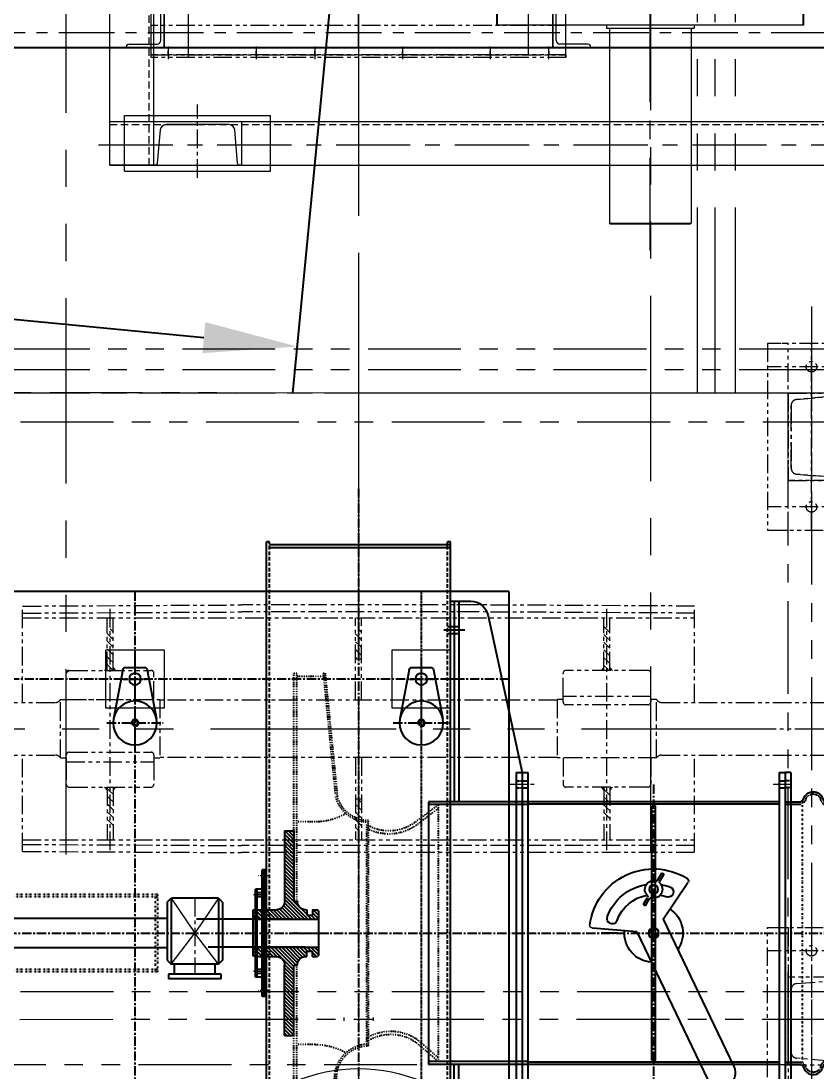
# Model space of a CAD drawing. Header units: millimetres. Extents: x -243837 to -5443, y 40 to 285140.
# Drawn here: x -232764 to -231402, y 136343 to 138140 of the extents above; entities that cross this region are included whole.
import ezdxf

# ---------------------------------------------------------------- set-up
doc = ezdxf.new("R2010")
doc.units = ezdxf.units.MM
for name, pattern in [('CENTER', [50.8, 31.75, -6.35, 6.35, -6.35]), ('DASHED', [0.75, 0.5, -0.25]), ('DIVIDE', [1.25, 0.5, -0.25, 0, -0.25, 0, -0.25]), ('HIDDEN', [0.375, 0.25, -0.125]), ('HIDDEN2', [0.1875, 0.125, -0.0625]), ('PHANTOM', [63.5, 31.75, -6.35, 6.35, -6.35, 6.35, -6.35])]:
    doc.linetypes.add(name, pattern=pattern)
for name, color, linetype, lineweight in [('2', 3, 'Continuous', 20), ('CEN', 1, 'CENTER', 9), ('DIM', 1, 'Continuous', 9), ('HIDDEN', 2, 'HIDDEN', 0), ('OBJECT R', 3, 'Continuous', 25), ('PHANTAM', 21, 'PHANTOM', 0), ('R-OBJECT', 2, 'Continuous', 20)]:
    doc.layers.add(name, color=color, linetype=linetype, lineweight=lineweight)
for name, color, linetype in [('DAS', 3, 'DASHED'), ('DWG', 7, 'Continuous'), ('M_BLOCK', 7, 'Continuous'), ('M_CENTERLINE', 4, 'CENTER'), ('M_HID', 3, 'HIDDEN2'), ('M_SURROUND', 8, 'DIVIDE'), ('M_VIS', 2, 'Continuous')]:
    doc.layers.add(name, color=color, linetype=linetype)
doc.styles.add('KA', font='romans.shx', dxfattribs={"width": 0.7})
doc.dimstyles.new('KAT', dxfattribs={"dimscale": 125, "dimtxt": 2.5, "dimasz": 2, "dimexe": 1, "dimexo": 0.06, "dimgap": 0.5, "dimtad": 1, "dimdec": 0, "dimzin": 0, "dimdsep": 46, "dimtxsty": 'KA', "dimcen": 1.5, "dimclrd": 1, "dimclre": 1, "dimclrt": 4, "dimadec": 0, "dimazin": 0, "dimtfac": 1, "dimtdec": 0, "dimtmove": 0, "dimatfit": 2, "dimfxl": 1.5, "dimtolj": 1, "dimtzin": 0, "dimarcsym": 0})

# ---------------------------------------------------------------- blocks, each defined once
blk = doc.blocks.new('A$C007C4DB9')
at = {"color": 7}
for p, q in [((1474.7, 144.6), (1474.7, 192.6)), ((1480.7, 132.6), (1480.7, 197.6)), ((1480.7, 197.6), (1480.7, 132.6)), ((2145.7, 197.6), (2145.7, 132.6)), ((2145.7, 132.6), (2145.7, 197.6)), ((2151.7, 144.6), (2151.7, 192.6)), ((1415.7, 132.6), (1415.7, 133.6)), ((1415.7, 132.6), (1480.7, 132.6)), ((1420.7, 138.6), (1468.7, 138.6)), ((1479.7, 132.6), (1480.7, 132.6)), ((2146.7, 132.6), (2145.7, 132.6)), ((2210.7, 132.6), (2145.7, 132.6)), ((2205.7, 138.6), (2157.7, 138.6)), ((2210.7, 132.6), (2210.7, 133.6))]:
    blk.add_line(p, q, dxfattribs=at)
for centre, radius, start, end in [((1468.7, 144.6), 6, 270, 0), ((2157.7, 144.6), 6, 180, 270), ((1420.7, 133.6), 5, 90, 180), ((2205.7, 133.6), 5, 0, 90)]:
    blk.add_arc(centre, radius, start, end, dxfattribs=at)
at = {"layer": 'CEN', "ltscale": 3}
blk.add_line((1813.2, 132.6), (1813.2, 1799.6), dxfattribs=at)
at = {"layer": 'CEN', "color": 8, "ltscale": 3}
blk.add_line((538.2, 158.6), (3088.2, 158.6), dxfattribs=at)
at = {"layer": 'DWG'}
blk.add_line((659.7, 132.6), (2966.7, 132.6), dxfattribs=at)
blk = doc.blocks.new('A$C1EFB4AE3')
at = {"layer": 'M_VIS', "color": 8, "linetype": 'CENTER', "ltscale": 0.8}
blk.add_line((48, 157.8), (48, 0), dxfattribs=at)
at = {"layer": 'M_VIS', "color": 8}
for p, q in [((27.2, 138.9), (11.1, 55)), ((63.8, 143), (32.1, 143)), ((68.8, 138.9), (84.8, 55))]:
    blk.add_line(p, q, dxfattribs=at)
at = {"layer": 'M_VIS', "color": 8, "linetype": 'CENTER', "ltscale": 0.25}
blk.add_line((68, 123), (28, 123), dxfattribs=at)
at = {"layer": 'M_VIS', "color": 8, "linetype": 'CENTER', "ltscale": 0.5}
blk.add_line((96, 48), (0, 48), dxfattribs=at)
at = {"layer": 'M_VIS', "color": 7}
blk.add_circle((48, 123), 10, dxfattribs=at)
at = {"layer": 'M_VIS', "color": 8}
for radius in [37.5, 5]:
    blk.add_circle((48, 48), radius, dxfattribs=at)
for centre, radius, start, end in [((32.1, 138), 5, 90, 169.1661), ((63.8, 138), 5, 10.8339, 90), ((48, 48), 6, 335.1347, 283.3168)]:
    blk.add_arc(centre, radius, start, end, dxfattribs=at)
blk = doc.blocks.new('A$C2A9446CA')
at = {"color": 8}
for p, q in [((48.6, -70), (48.6, 522.9)), ((48.6, 451.7), (63.6, 451.7)), ((54.6, 21.7), (54.6, 451.7)), ((57.6, 21.7), (57.6, 451.7)), ((63.6, 21.7), (63.6, 451.7)), ((63.6, 386.7), (85.6, 386.7)), ((79.6, 86.7), (79.6, 386.7)), ((85.6, 86.7), (85.6, 386.7)), ((63.6, 86.7), (85.6, 86.7)), ((48.6, 21.7), (63.6, 21.7))]:
    blk.add_line(p, q, dxfattribs=at)
at = {"layer": 'CEN', "color": 8}
for p, q in [((38, 431.7), (76.8, 431.7)), ((48.7, 366.7), (96.9, 366.7)), ((48.7, 106.7), (96.9, 106.7)), ((38, 41.7), (76.8, 41.7))]:
    blk.add_line(p, q, dxfattribs=at)
at = {"layer": 'DAS', "color": 8}
for p, q in [((48.6, 438.7), (63.6, 438.7)), ((48.6, 424.7), (63.6, 424.7)), ((57.6, 373.7), (85.6, 373.7)), ((57.6, 359.7), (85.6, 359.7)), ((57.6, 113.7), (85.6, 113.7)), ((57.6, 99.7), (85.6, 99.7)), ((48.6, 48.7), (63.6, 48.7)), ((48.6, 34.7), (63.6, 34.7))]:
    blk.add_line(p, q, dxfattribs=at)
blk = doc.blocks.new('A$C3A6C5700')
at = {"color": 8}
for p, q in [((0, 131), (7, 138)), ((0, 131), (0, 32)), ((7, 138), (7, 25)), ((7.5, 138), (87.5, 138)), ((88, 138), (88, 25)), ((95, 131), (88, 138)), ((95, 131), (95, 32)), ((0, 32), (7, 25)), ((7, 25), (88, 25)), ((12.5, 8), (12.5, 25)), ((82.5, 8), (82.5, 25)), ((95, 32), (88, 25)), ((2.5, 8), (92.5, 8)), ((2.5, 8), (87.5, 8)), ((2.5, 0), (2.5, 8)), ((2.5, 0), (92.5, 0)), ((92.5, 8), (92.5, 0))]:
    blk.add_line(p, q, dxfattribs=at)
at = {"layer": 'CEN', "color": 8}
blk.add_line((47.5, 138), (47.5, 8), dxfattribs=at)
at = {"layer": 'DIM', "color": 8}
for p in [(7, 138), (88, 138), (7, 25), (88, 25)]:
    blk.add_line(p, (47.5, 78), dxfattribs=at)
blk = doc.blocks.new('A$C7B663C68')
at = {"layer": 'M_SURROUND', "linetype": 'ByBlock', "ltscale": 3}
h = blk.add_hatch(dxfattribs=at)
h.set_pattern_fill('ANSI31', color=256, scale=35)
h.set_pattern_definition([(45, (-1387.4056, -1144.1267), (-3.093592, 3.093592), [])])
h.paths.add_polyline_path([(75.8, 350), (59.8, 350), (59.8, 229.8), (53.8, 229.8), (53.8, 229, -0.414214), (39.8, 215), (37.8, 215), (37.8, 206), (27.8, 206), (27.8, 215), (19.3, 215), (17.8, 213.5), (17.8, 199), (126.3, 199), (129.8, 202.5), (129.8, 214.1), (125.8, 215), (89.8, 215, -0.414214), (75.8, 229)])
h.paths.add_polyline_path([(89.8, 135), (125.8, 135), (129.8, 135.9), (129.8, 147.5), (126.3, 151), (17.8, 151), (17.8, 136.5), (19.3, 135), (27.8, 135), (27.8, 144), (37.8, 144), (37.8, 135), (39.8, 135, -0.414214), (53.8, 121), (53.8, 120.2), (59.8, 120.2), (59.8, 0), (75.8, 0), (75.8, 121, -0.414214)])
for p, q in [((75.8, 350), (59.8, 350)), ((59.8, 350), (59.8, 229.8)), ((75.8, 350), (75.8, 229)), ((59.8, 229.8), (53.8, 229.8)), ((53.8, 229.8), (53.8, 229)), ((17.8, 213.5), (19.3, 215)), ((17.8, 213.5), (17.8, 136.5)), ((126.3, 199), (17.8, 199)), ((27.8, 215), (19.3, 215)), ((27.8, 215), (27.8, 206)), ((37.8, 206), (27.8, 206)), ((39.8, 215), (37.8, 215)), ((37.8, 215), (37.8, 206)), ((125.8, 215), (89.8, 215)), ((125.8, 215), (129.8, 214.1)), ((126.3, 199), (129.8, 202.5)), ((126.3, 199), (126.3, 151)), ((129.8, 214.1), (129.8, 135.9)), ((59.8, 175), (0, 175)), ((129.8, 175), (126.3, 175)), ((126.3, 151), (17.8, 151)), ((37.8, 144), (27.8, 144)), ((27.8, 135), (27.8, 144)), ((37.8, 135), (37.8, 144)), ((126.3, 151), (129.8, 147.5)), ((17.8, 136.5), (19.3, 135)), ((27.8, 135), (19.3, 135)), ((39.8, 135), (37.8, 135)), ((125.8, 135), (89.8, 135)), ((125.8, 135), (129.8, 135.9)), ((53.8, 120.2), (53.8, 121)), ((59.8, 120.2), (53.8, 120.2)), ((59.8, 0), (59.8, 120.2)), ((75.8, 0), (75.8, 121)), ((75.8, 0), (59.8, 0))]:
    blk.add_line(p, q, dxfattribs=at)
at = {"layer": 'M_SURROUND', "ltscale": 3}
blk.add_line((54.8, 175), (59.8, 175), dxfattribs=at)
at = {"layer": 'M_SURROUND', "linetype": 'ByBlock', "ltscale": 3}
for centre, start, end in [((39.8, 229), 270, 0), ((89.8, 229), 180, 270), ((39.8, 121), 0, 90), ((89.8, 121), 90, 180)]:
    blk.add_arc(centre, 14, start, end, dxfattribs=at)
blk = doc.blocks.new('A$C707C629C')
at = {"layer": 'M_SURROUND', "ltscale": 3}
for p, q in [((210.6, 847.1), (189.9, 638.9)), ((213.7, 847.1), (193.1, 638.6)), ((213.7, 847.1), (210.6, 847.1)), ((258.7, 459.5), (258.7, 847.1)), ((264, 847.1), (258.7, 847.1)), ((264, 459.5), (264, 847.1)), ((258.7, 841.9), (213.1, 841.9)), ((16.8, 621.5), (16.8, 182.5)), ((16.8, 621.5), (57.5, 591.1)), ((16.8, 615.4), (54.7, 586.6)), ((136.5, 209.3), (136.5, 594.7)), ((139.6, 587.9), (139.6, 216.2)), ((227.6, 592.6), (258.7, 592.6)), ((258.7, -20.1), (258.7, 344.5)), ((264, -20.1), (264, 344.5)), ((16.8, 188.6), (54.7, 221.3)), ((16.8, 182.5), (57.5, 216.8)), ((227.6, 211.4), (258.7, 211.4)), ((210.6, -20.1), (189.9, 165.1)), ((213.7, -20.1), (193.1, 165.4)), ((258.7, -14.8), (213.1, -14.8)), ((213.7, -20.1), (210.6, -20.1)), ((264, -20.1), (258.7, -20.1))]:
    blk.add_line(p, q, dxfattribs=at)
for centre, radius, start, end in [((135.4, 650.3), 55.7, 271.0811, 348.4588), ((135.4, 650.3), 58.8, 271.0232, 348.4588), ((227.6, 697.6), 105, 239.8827, 270), ((101.3, 651.7), 80, 234.4398, 298.6325), ((101, 651.6), 74.5, 234.2342, 301.2203), ((98.2, 154.4), 79.8, 58.6837, 122.9814), ((98.1, 154.4), 74.4, 56.0347, 123.0686), ((135.4, 153.7), 58.8, 11.5412, 88.9768), ((135.4, 153.7), 55.7, 11.5412, 88.9189), ((227.6, 106.4), 105, 90, 120.1173)]:
    blk.add_arc(centre, radius, start, end, dxfattribs=at)
at = {"layer": 'M_VIS'}
blk.add_blockref('A$C7B663C68', (204.2, 227), dxfattribs=at)
blk = doc.blocks.new('A$C61FA1C5C')
at = {"layer": 'M_VIS'}
h = blk.add_hatch(dxfattribs=at)
h.set_pattern_fill('ANSI31', color=8, scale=5, style=0)
h.set_pattern_definition([(45, (-13655.4542, -4029.55205), (-0.441941738, 0.441941738), [])])
h.paths.add_polyline_path([(395.5, 752), (395.5, 743), (404.5, 743, 0.414214)])
h.paths.add_polyline_path([(395.5, 743), (386.5, 743, 0.414214), (395.5, 734)])
at = {"color": 8}
for points in [[(743, 1128), (843, 1128), (843, 1228), (743, 1228)], [(1233, 1128), (1333, 1128), (1333, 1228), (1233, 1228)]]:
    blk.add_lwpolyline(points, close=True, dxfattribs=at)
blk.add_arc((499.6, 756.5), 5, 274.644, 7.3734, dxfattribs=at)
at = {"layer": 'CEN', "color": 8}
for p, q in [((191, 998), (153.1, 998)), ((644.5, 998), (596.5, 998))]:
    blk.add_line(p, q, dxfattribs=at)
at = {"layer": 'DAS', "color": 8}
for p, q in [((160.5, 1004), (170.5, 1004)), ((160.5, 992), (170.5, 992)), ((630.5, 1004), (610.5, 1004)), ((630.5, 992), (610.5, 992)), ((392.5, 525), (398.5, 525))]:
    blk.add_line(p, q, dxfattribs=at)
at = {"layer": 'M_CENTERLINE', "color": 1, "linetype": 'CENTER', "ltscale": 0.5}
for p, q in [((900.5, 1504), (900.5, 0)), ((2492.1, 743), (20.5, 743))]:
    blk.add_line(p, q, dxfattribs=at)
at = {"layer": 'M_CENTERLINE', "color": 8, "linetype": 'ByBlock', "ltscale": 3.5}
for q in [(643, 158), (2413, 1328)]:
    blk.add_line((643, 1328), q, dxfattribs=at)
at = {"layer": 'M_CENTERLINE', "color": 8, "linetype": 'CENTER', "ltscale": 0.15}
blk.add_line((793, 1328), (793, 158), dxfattribs=at)
at = {"layer": 'M_CENTERLINE', "color": 8, "linetype": 'CENTER', "ltscale": 0.5}
for p, q in [((1283, 1328), (1283, 158)), ((643, 1178), (2413, 1178)), ((395.5, 997.4), (395.5, 488.6))]:
    blk.add_line(p, q, dxfattribs=at)
at = {"layer": 'M_CENTERLINE', "color": 8, "linetype": 'CENTER', "ltscale": 3.5}
blk.add_line((718.4, 1261.7), (754.3, 1261.7), dxfattribs=at)
at = {"layer": 'M_HID', "color": 8}
for p, q in [((743, 1403), (1053, 1403)), ((729, 1267.7), (748, 1267.7)), ((729, 1255.7), (748, 1255.7)), ((180.5, 964), (610.5, 964)), ((392.5, 525), (392.5, 961)), ((392.5, 961), (398.5, 961)), ((398.5, 525), (398.5, 961)), ((610.5, 963), (780.5, 963)), ((723, 968), (780.5, 968)), ((780.5, 968), (780.5, 518)), ((1011.8, 767), (1178, 767)), ((991.8, 719), (1158, 719)), ((180.5, 522), (610.5, 522)), ((610.5, 523), (780.5, 523)), ((259.8, 518), (315.3, 518)), ((723, 518), (780.5, 518))]:
    blk.add_line(p, q, dxfattribs=at)
at = {"layer": 'M_HID', "color": 8, "ltscale": 50}
for p, q in [((748, 31), (748, 1413)), ((1053, 31), (1053, 1413))]:
    blk.add_line(p, q, dxfattribs=at)
at = {"layer": 'M_HID', "color": 8}
for points in [[(170.5, 964.1), (143, 964.1, -0.175555), (135.2, 971.5, 0.755238), (109.6, 971.8, -0.744932), (69.3, 971.8, 0.755238), (43.7, 971.5, -0.175555), (35.8, 964.1), (20.5, 964.1)], [(170.5, 521.9), (143, 521.9, 0.175555), (135.2, 514.5, -0.755238), (109.6, 514.2, 0.744932), (69.3, 514.2, -0.755238), (43.7, 514.5, 0.175555), (35.8, 521.9), (20.5, 521.9)]]:
    blk.add_lwpolyline(points, format="xyb", dxfattribs=at)
at = {"layer": 'M_SURROUND', "color": 8, "ltscale": 6}
for p, q in [((141.5, 969.9), (141.5, 516.4)), ((1244.2, 809.3), (1244.2, 676.7)), ((1244.2, 809.3), (1575, 809.3)), ((1244.2, 805.3), (1575, 805.3)), ((1248.2, 805.3), (1248.2, 676.7)), ((1244.2, 680.7), (1575, 680.7)), ((1244.2, 676.7), (1575, 676.7))]:
    blk.add_line(p, q, dxfattribs=at)
at = {"layer": 'M_VIS', "color": 8}
for p, q in [((743, 31), (743, 1413)), ((743, 1413), (748, 1413)), ((743, 1408), (1053, 1408)), ((1053, 1413), (1058, 1413)), ((1058, 31), (1058, 1413)), ((743, 1311.6), (708.5, 1311.6)), ((729, 1311.6), (729, 968)), ((737, 1311.6), (737, 968)), ((678.9, 1286.5), (620.5, 1018)), ((160.5, 1018), (160.5, 468)), ((160.5, 1018), (170.5, 1018)), ((170.5, 1018), (170.5, 468)), ((180.5, 1018), (170.5, 1018)), ((170.5, 1018), (170.5, 468)), ((180.5, 1018), (180.5, 468)), ((610.5, 1018), (610.5, 468)), ((630.5, 1018), (610.5, 1018)), ((620.5, 1018), (620.5, 468)), ((630.5, 1018), (630.5, 468)), ((180.5, 1004), (170.5, 1004)), ((180.5, 992), (170.5, 992)), ((180.5, 968), (610.5, 968)), ((610.5, 968), (743, 968)), ((382.3, 845), (388.8, 833.8)), ((379.3, 767), (336.7, 829.8)), ((378.8, 843), (385.3, 831.7)), ((408.8, 791), (402.3, 802.3)), ((412.3, 793.1), (405.8, 804.3)), ((379.3, 767), (258.3, 514.9)), ((1228, 768), (1587.6, 768)), ((424.3, 745.3), (303.4, 493.3)), ((424.3, 745.3), (500, 751.5)), ((456.5, 743), (484.5, 743)), ((1228, 718), (1587.6, 718)), ((180.5, 518), (259.8, 518)), ((315.3, 518), (610.5, 518)), ((610.5, 518), (743, 518))]:
    blk.add_line(p, q, dxfattribs=at)
at = {"layer": 'M_VIS', "color": 8, "linetype": 'HIDDEN', "ltscale": 0.5}
for p, q in [((729, 135.8), (729, 518)), ((737, 135.8), (737, 518.2))]:
    blk.add_line(p, q, dxfattribs=at)
at = {"layer": 'M_VIS', "color": 8}
for points in [[(170.5, 968), (143.9, 968, -0.152012), (138.8, 972.9, 0.744932), (105.9, 972.9, -0.744932), (73, 972.9, 0.744932), (40.1, 972.9, -0.152012), (35, 968), (20.5, 968)], [(170.5, 518), (143.9, 518, 0.152012), (138.8, 513.1, -0.744932), (105.9, 513.1, 0.744932), (73, 513.1, -0.744932), (40.1, 513.1, 0.152012), (35, 518), (20.5, 518)]]:
    blk.add_lwpolyline(points, format="xyb", dxfattribs=at)
for centre, radius in [((395.5, 818), 7.5), ((395.5, 743), 9)]:
    blk.add_circle(centre, radius, dxfattribs=at)
for centre, radius, start, end in [((708.5, 1281.6), 30, 90, 170.6635), ((395.5, 743), 110, 7.3734, 121.3693), ((380.7, 843.6), 2.06, 43.3679, 196.6321), ((340.8, 832.7), 5, 121.3693, 214.0987), ((395.5, 818), 15, 131.6022, 288.3978), ((380.1, 829.9), 5.46, 352.8613, 19.5883), ((393, 837.3), 5.46, 199.5883, 247.1387), ((395.5, 818), 15, 311.6022, 108.3978), ((370.6, 813.8), 9, 109.3714, 289.3714), ((395.5, 743), 84, 98.6706, 109.3714), ((395.5, 743), 84, 19.3714, 81.3294), ((395.5, 743), 66, 99.7843, 109.3714), ((398.1, 798.7), 5.46, 40.4117, 67.1387), ((411, 806.2), 5.46, 172.4273, 199.5883), ((395.5, 743), 66, 19.3714, 80.2157), ((410.2, 792.4), 2.06, 223.3679, 16.6321), ((395.5, 743), 50, 124.0987, 214.3714), ((466.2, 767.9), 9, 199.3714, 19.3714), ((395.5, 743), 50, 274.3714, 4.644), ((280.9, 504.1), 25, 154.3714, 334.3714)]:
    blk.add_arc(centre, radius, start, end, dxfattribs=at)
at = {"layer": 'M_BLOCK', "color": 8}
for p in [(745, 1055), (1235, 1055)]:
    blk.add_blockref('A$C1EFB4AE3', p, dxfattribs=at)
at = {"layer": 'M_VIS', "color": 8}
for name, p in [('A$C707C629C', (747.1, 341)), ('A$C3A6C5700', (1133, 665)), ('A$C3A6C5700', (1133, 665))]:
    blk.add_blockref(name, p, dxfattribs=at)
at = {"layer": 'M_VIS', "color": 8, "xscale": 0.5040000000153669, "yscale": 0.5040000000008149, "zscale": 0.504}
blk.add_blockref('A$C2A9446CA', (1033.5, 623.7), dxfattribs=at)
blk = doc.blocks.new('A$C195F5856')
at = {"layer": '2', "color": 8}
for p, q in [((62.7, 145.7, 73.3), (62.7, 1715.7, -150.2)), ((137.9, 145.7, 182.9), (137.9, 1715.7, -40.6)), ((1249.7, 385.7, 233.1), (725.7, 385.7, 233.1)), ((912.7, 385.7, 233.1), (912.7, 380.7, 233.1)), ((912.7, 380.7, 233.1), (1062.7, 380.7, 233.1)), ((917.7, 380.7, 9.6), (917.7, 46.7, 9.6)), ((1057.7, 380.7, 9.6), (1057.7, 46.7, 9.6)), ((1062.7, 385.7, 233.1), (1062.7, 380.7, 233.1)), ((62.7, 220.7, 342.7), (2087.9, 220.7, 342.7)), ((87.7, 135.7, 292.5), (87.7, 230.7, 292.5)), ((87.7, 230.7, 182.9), (337.9, 230.7, 182.9)), ((141.4, 220.7, 402), (212.9, 220.7, 402)), ((337.7, 135.7, 292.5), (337.7, 230.7, 292.5)), ((159, 215.3, 402), (212.9, 215.3, 402)), ((62.7, 145.7, 233.1), (1334.7, 145.7, 233.1)), ((137.9, 145.7, 182.9), (62.7, 145.7, 73.3)), ((137.9, 145.7, 182.9), (1937.9, 145.7, 452.2)), ((87.7, 135.7, 182.9), (337.7, 135.7, 182.9)), ((918.7, 45.7, 9.6), (917.7, 46.7, 9.6)), ((917.7, 46.7, 9.6), (1057.7, 46.7, 9.6)), ((918.7, 45.7, 9.6), (1056.7, 45.7, 9.6)), ((1057.7, 46.7, 9.6), (1056.7, 45.7, 9.6))]:
    blk.add_line(p, q, dxfattribs=at)
at = {"layer": '2', "color": 8, "elevation": -40.6}
blk.add_lwpolyline([(285.6, 145.7, -0.388879), (281.6, 149.4), (276.6, 206.2, 0.388879), (266.7, 215.3), (159, 215.3, 0.388879), (149.1, 206.2), (144.1, 149.4, -0.388879), (140.1, 145.7), (137.9, 145.7), (137.9, 220.7), (287.9, 220.7), (287.9, 145.7)], format="xyb", close=True, dxfattribs=at)
at = {"layer": 'CEN', "color": 8, "ltscale": 5}
blk.add_line((987.7, 0, 9.6), (987.7, 2029.9, 233.1), dxfattribs=at)
at = {"layer": 'CEN', "color": 8}
blk.add_line((212.7, 124.2, 182.9), (212.7, 249.9, 182.9), dxfattribs=at)
at = {"layer": 'CEN', "color": 8, "ltscale": 4}
blk.add_line((43.6, 180.7, 233.1), (2120.2, 180.7, 233.1), dxfattribs=at)
at = {"layer": 'HIDDEN', "color": 8, "ltscale": 50}
for p, q in [((129.9, 145.7, 73.3), (129.9, 1715.7, 73.3)), ((62.9, 215.3, 233.1), (1937.9, 215.3, 233.1))]:
    blk.add_line(p, q, dxfattribs=at)
at = {"layer": 'OBJECT R', "color": 8}
for p, q in [((725.7, 385.7, 228.7), (725.7, 1480.7, 233.1)), ((1249.7, 385.7, 228.7), (1249.7, 1480.7, 233.1))]:
    blk.add_line(p, q, dxfattribs=at)
blk = doc.blocks.new('A$C4B0E0C6E')
at = {"layer": 'PHANTAM', "color": 8, "ltscale": 10}
for p, q in [((1305, 513.1, 176.2), (1305, 7623, 182.6)), ((2305, 517.3, 176.2), (2305, 7623, 182.5)), ((2385, 1303.1, 176.4), (2385, 7623, 181.1)), ((2415, 1303.1, 176.4), (2415, 7623, 181.1)), ((2450, 1303.1, 176.4), (2450, 7623, 181.1)), ((1514, 1877.4, 3444.8), (1514, 4756, -2787.2)), ((2096, 1882.4, 3338.6), (2096, 4756, -2892.9)), ((1450, 1879.4, 7975.1), (1450, 2307.2, 8167.4)), ((2160, 1879.4, 7975.1), (2160, 2307.2, 6633.2))]:
    blk.add_line(p, q, dxfattribs=at)
at = {"layer": 'PHANTAM', "color": 1, "ltscale": 10}
for p, q in [((1805, 7639, 9.7), (1805, 83.7, 9.6)), ((916.8, 728.3, 9.6), (2693.2, 728.3, 9.6))]:
    blk.add_line(p, q, dxfattribs=at)
at = {"layer": 'PHANTAM', "color": 8}
for p, q in [((2160, 1932.4, 7975.1), (1450, 1932.4, 7975.1)), ((1479, 1896.2, 7975.1), (1479, 1874.5, 7975.1)), ((1479, 1882.4, 7975.1), (1479, 1888.4, 7975.1)), ((1630, 1896.2, 7975.1), (1630, 1874.5, 7975.1)), ((1630, 1882.4, 7975.1), (1630, 1888.4, 7975.1)), ((1730, 1896.2, 7975.1), (1730, 1874.5, 7975.1)), ((1730, 1882.4, 7975.1), (1730, 1888.4, 7975.1)), ((1880, 1896.2, 7975.1), (1880, 1874.5, 7975.1)), ((1880, 1882.4, 7975.1), (1880, 1888.4, 7975.1)), ((2030, 1896.2, 7975.1), (2030, 1874.5, 7975.1)), ((2030, 1882.4, 7975.1), (2030, 1888.4, 7975.1)), ((2130, 1896.2, 7975.1), (2130, 1874.5, 7975.1)), ((2131, 1882.4, 7975.1), (2131, 1888.4, 7975.1)), ((2160, 1882.4, 7975.1), (1450, 1882.4, 7975.1)), ((1450, 1877.4, 9.6), (1450, 1882.4, 9.6)), ((1450, 1882.4, 9.6), (2160, 1882.4, 9.6)), ((2160, 1877.4, 9.6), (1450, 1877.4, 9.6)), ((2160, 1882.4, 9.6), (2160, 1877.4, 9.6)), ((2505, 1388.1, 176.4), (2505, 1068.2, 176.4)), ((2655, 1388.1, 176.4), (2505, 1388.1, 176.4)), ((2540, 1388.1, 176.4), (2530, 1388.1, 176.4)), ((2540, 1068.2, 176.4), (2540, 1388.1, 176.4)), ((2580, 1068.2, 176.4), (2580, 1388.1, 176.4)), ((2655, 1348.1, 125.2), (2505, 1348.1, 125.2)), ((2540, 1153.1, 176.4), (2540, 1303.1, 176.4)), ((2540, 1303.1, 176.4), (2615, 1303.1, 176.4)), ((2615, 1303.1, 176.4), (2540, 1303.1, 176.4)), ((2540, 1303.1, 176.4), (2540, 1153.1, 176.4)), ((2611.3, 1296.9, 176.4), (2554.5, 1291.9, 176.4)), ((2554.5, 1291.9, 176.4), (2611.3, 1296.9, 176.4)), ((2580, 1303.1, 176.4), (2580, 1153.1, 176.4)), ((2545.4, 1282, 176.4), (2545.4, 1174.3, 176.4)), ((2545.4, 1174.3, 176.4), (2545.4, 1282, 176.4)), ((2615, 1153.1, 176.4), (2540, 1153.1, 176.4)), ((2540, 1153.1, 176.4), (2615, 1153.1, 176.4)), ((2554.5, 1164.4, 176.4), (2611.3, 1159.4, 176.4)), ((2611.3, 1159.4, 176.4), (2554.5, 1164.4, 176.4)), ((2655, 1108.2, 125.2), (2505, 1108.2, 125.2)), ((2505, 1068.2, 176.4), (2655, 1068.2, 176.4)), ((2530, 1068.2, 176.4), (2540, 1068.2, 176.4)), ((1230, 938.3, 10.3), (1605, 940.3, 10.3)), ((1230, 773.3, 10.3), (1230, 938.3, 10.3)), ((1380, 520.7, 10.3), (1380, 939.1, 10.3)), ((2005, 940.3, 10.3), (1605, 940.3, 10.3)), ((1805, 848.3, 10.3), (1805, 940.3, 10.3)), ((2380, 938.3, 10.3), (2005, 940.3, 10.3)), ((2230, 520.7, 10.3), (2230, 939.1, 10.3)), ((2380, 773.3, 10.3), (2380, 938.3, 10.3)), ((1230, 926.3, 10.3), (1605, 928.3, 10.3)), ((1230, 918.3, 10.3), (2380, 918.3, 10.3)), ((1375, 828.3, 10.3), (1375, 918.3, 10.3)), ((1385, 828.3, 10.3), (1385, 918.3, 10.3)), ((2005, 928.3, 10.3), (1605, 928.3, 10.3)), ((1800, 777.3, 10.3), (1800, 918.3, 10.3)), ((1810, 777.3, 10.3), (1810, 918.3, 10.3)), ((2380, 926.3, 10.3), (2005, 928.3, 10.3)), ((2225, 828.3, 10.3), (2225, 918.3, 10.3)), ((2235, 828.3, 10.3), (2235, 918.3, 10.3)), ((1385, 894.5, 10.3), (1380, 899.5, 10.3)), ((2230, 898.1, 10.3), (2225, 903.1, 10.3)), ((1380, 886.3, 10.3), (1375, 891.3, 10.3)), ((1385, 881.3, 10.3), (1380, 886.3, 10.3)), ((1805, 885.5, 10.3), (1800, 890.5, 10.3)), ((1810, 893.8, 10.3), (1805, 898.8, 10.3)), ((1810, 880.5, 10.3), (1805, 885.5, 10.3)), ((2230, 884.8, 10.3), (2225, 889.8, 10.3)), ((2235, 893.1, 10.3), (2230, 898.1, 10.3)), ((2235, 879.8, 10.3), (2230, 884.8, 10.3)), ((1380, 873, 10.3), (1375, 878, 10.3)), ((1380, 859.8, 10.3), (1375, 864.8, 10.3)), ((1385, 868, 10.3), (1380, 873, 10.3)), ((1805, 872.3, 10.3), (1800, 877.3, 10.3)), ((1805, 859, 10.3), (1800, 864, 10.3)), ((1810, 867.3, 10.3), (1805, 872.3, 10.3)), ((2230, 871.5, 10.3), (2225, 876.5, 10.3)), ((2230, 858.3, 10.3), (2225, 863.3, 10.3)), ((2235, 866.5, 10.3), (2230, 871.5, 10.3)), ((1380, 846.5, 10.3), (1375, 851.5, 10.3)), ((1385, 854.8, 10.3), (1380, 859.8, 10.3)), ((1385, 841.5, 10.3), (1380, 846.5, 10.3)), ((1802.5, 848.3, 10.3), (1800, 850.8, 10.3)), ((1800, 848.3, 10.3), (1810, 848.3, 10.3)), ((1810, 854, 10.3), (1805, 859, 10.3)), ((2230, 845, 10.3), (2225, 850, 10.3)), ((2235, 853.3, 10.3), (2230, 858.3, 10.3)), ((2235, 840, 10.3), (2230, 845, 10.3)), ((1305, 823.9, 10.3), (1309.4, 828.2, 10.3)), ((1310, 828.3, 10.3), (1450, 828.3, 10.3)), ((1375, 833.4, 10.3), (1370.4, 828.3, 10.3)), ((1380, 833.2, 10.3), (1375, 838.2, 10.3)), ((1385, 828.3, 10.3), (1380, 833.2, 10.3)), ((1385, 833.4, 10.3), (1389.6, 828.3, 10.3)), ((2156.1, 826.4, 10.3), (2156.9, 827.2, 10.3)), ((2300, 828.3, 10.3), (2160, 828.3, 10.3)), ((2225, 833.4, 10.3), (2220.4, 828.3, 10.3)), ((2230, 831.8, 10.3), (2225, 836.8, 10.3)), ((2233.5, 828.3, 10.3), (2230, 831.8, 10.3)), ((2235, 833.4, 10.3), (2239.6, 828.3, 10.3)), ((1305, 778.3, 10.3), (1305, 823.3, 10.3)), ((1455, 778.3, 10.3), (1455, 823.3, 10.3)), ((2155, 783.7, 10.3), (2155, 823.3, 10.3)), ((2305, 783.7, 10.3), (2305, 823.3, 10.3)), ((936, 773.3, 10.3), (1286.3, 773.3, 10.3)), ((1295, 678.3, 10.3), (1295, 778.3, 10.3)), ((1295, 778.3, 10.3), (1465, 778.3, 10.3)), ((1305, 778.3, 10.3), (1455, 778.3, 10.3)), ((1378.8, 778.3, 10.3), (1380, 779.5, 10.3)), ((1465, 778.3, 10.3), (1465, 678.3, 10.3)), ((2145, 777.3, 10.3), (1465, 777.3, 10.3)), ((2155, 778.3, 10.3), (2145, 778.3, 10.3)), ((2145, 778.3, 10.3), (2145, 678.3, 10.3)), ((2145, 778.3, 10.3), (2145, 678.3, 10.3)), ((2305, 783.7, 10.3), (2155, 783.7, 10.3)), ((2155, 778.3, 10.3), (2155, 783.7, 10.3)), ((2155, 774.3, 10.3), (2155, 778.3, 10.3)), ((2305, 778.3, 10.3), (2305, 783.7, 10.3)), ((2315, 778.3, 10.3), (2305, 778.3, 10.3)), ((2305, 778.3, 10.3), (2305, 774.3, 10.3)), ((2315, 678.3, 10.3), (2315, 778.3, 10.3)), ((2323.7, 773.3, 10.3), (2674, 773.3, 10.3)), ((2300, 769.3, 10.3), (2160, 769.3, 10.3)), ((2488, 728.3, 10.3), (2687.5, 728.3, 10.3)), ((936, 683.3, 10.3), (1286.3, 683.3, 10.3)), ((1230, 518.3, 10.3), (1230, 683.3, 10.3)), ((1305, 678.3, 10.3), (1305, 683.3, 10.3)), ((1310, 688.3, 10.3), (1450, 688.3, 10.3)), ((1455, 683.3, 10.3), (1455, 678.3, 10.3)), ((2323.7, 683.3, 10.3), (2674, 683.3, 10.3)), ((2380, 518.3, 10.3), (2380, 683.3, 10.3)), ((1295, 678.3, 10.3), (1305, 678.3, 10.3)), ((1305, 678.3, 10.3), (1305, 671.9, 10.3)), ((1305, 671.9, 10.3), (1305, 633.3, 10.3)), ((1305, 671.9, 10.3), (1455, 671.9, 10.3)), ((1455, 678.3, 10.3), (1465, 678.3, 10.3)), ((1455, 678.3, 10.3), (1455, 671.9, 10.3)), ((1455, 671.9, 10.3), (1455, 633.3, 10.3)), ((2145, 679.3, 10.3), (1465, 679.3, 10.3)), ((1800, 679.3, 10.3), (1800, 538.3, 10.3)), ((1810, 679.3, 10.3), (1810, 538.3, 10.3)), ((2315, 678.3, 10.3), (2145, 678.3, 10.3)), ((2155, 678.3, 10.3), (2155, 633.3, 10.3)), ((2305, 678.3, 10.3), (2305, 633.3, 10.3)), ((1310, 628.3, 10.3), (1450, 628.3, 10.3)), ((1312.7, 628.3, 10.3), (1327.3, 628.3, 10.3)), ((1375, 623.1, 10.3), (1370.4, 628.3, 10.3)), ((1375, 628.3, 10.3), (1375, 538.3, 10.3)), ((1380, 621.1, 10.3), (1375, 626.1, 10.3)), ((1380, 607.9, 10.3), (1375, 612.9, 10.3)), ((1385, 616.1, 10.3), (1380, 621.1, 10.3)), ((1385, 628.3, 10.3), (1385, 538.3, 10.3)), ((1385, 623.1, 10.3), (1389.6, 628.3, 10.3)), ((2300, 628.3, 10.3), (2160, 628.3, 10.3)), ((2225, 623.1, 10.3), (2220.4, 628.3, 10.3)), ((2225, 628.3, 10.3), (2225, 538.3, 10.3)), ((2230, 619.6, 10.3), (2225, 624.6, 10.3)), ((2230, 606.4, 10.3), (2225, 611.4, 10.3)), ((2235, 614.6, 10.3), (2230, 619.6, 10.3)), ((2235, 627.9, 10.3), (2234.6, 628.3, 10.3)), ((2235, 623.1, 10.3), (2239.6, 628.3, 10.3)), ((2235, 628.3, 10.3), (2235, 538.3, 10.3)), ((1380, 594.6, 10.3), (1375, 599.6, 10.3)), ((1385, 602.9, 10.3), (1380, 607.9, 10.3)), ((1385, 589.6, 10.3), (1380, 594.6, 10.3)), ((1800, 608.3, 10.3), (1810, 608.3, 10.3)), ((1805, 593.9, 10.3), (1800, 598.9, 10.3)), ((1805, 607.1, 10.3), (1803.8, 608.3, 10.3)), ((1810, 602.1, 10.3), (1805, 607.1, 10.3)), ((1810, 588.9, 10.3), (1805, 593.9, 10.3)), ((2230, 593.1, 10.3), (2225, 598.1, 10.3)), ((2235, 601.4, 10.3), (2230, 606.4, 10.3)), ((1380, 581.3, 10.3), (1375, 586.3, 10.3)), ((1385, 576.3, 10.3), (1380, 581.3, 10.3)), ((1805, 580.6, 10.3), (1800, 585.6, 10.3)), ((1810, 575.6, 10.3), (1805, 580.6, 10.3)), ((2230, 579.9, 10.3), (2225, 584.9, 10.3)), ((2235, 588.1, 10.3), (2230, 593.1, 10.3)), ((2235, 574.9, 10.3), (2230, 579.9, 10.3)), ((1380, 568.1, 10.3), (1375, 573.1, 10.3)), ((1385, 563.1, 10.3), (1380, 568.1, 10.3)), ((1805, 567.3, 10.3), (1800, 572.3, 10.3)), ((1805, 554.1, 10.3), (1800, 559.1, 10.3)), ((1810, 562.3, 10.3), (1805, 567.3, 10.3)), ((1230, 538.3, 10.3), (2380, 538.3, 10.3)), ((1230, 530.3, 10.3), (1605, 528.3, 10.3)), ((2380, 528.3, 10.3), (1605, 528.3, 10.3)), ((1230, 518.3, 10.3), (1605, 516.3, 10.3)), ((2380, 516.3, 10.3), (1605, 516.3, 10.3)), ((2505, 68.2, 176.4), (2505, 388.1, 176.4)), ((2505, 388.1, 176.4), (2655, 388.1, 176.4)), ((2530, 388.1, 176.4), (2540, 388.1, 176.4)), ((2540, 388.1, 176.4), (2540, 68.2, 176.4)), ((2580, 388.1, 176.4), (2580, 68.2, 176.4)), ((2655, 348.1, 125.2), (2505, 348.1, 125.2)), ((2615, 303.1, 176.4), (2540, 303.1, 176.4)), ((2540, 303.1, 176.4), (2540, 153.1, 176.4)), ((2615, 303.1, 176.4), (2540, 303.1, 176.4)), ((2540, 303.1, 176.4), (2540, 153.1, 176.4)), ((2554.5, 291.9, 176.4), (2611.3, 296.9, 176.4)), ((2554.5, 291.9, 176.4), (2611.3, 296.9, 176.4)), ((2580, 303.1, 176.4), (2580, 153.1, 176.4)), ((2545.4, 174.3, 176.4), (2545.4, 282, 176.4)), ((2545.4, 174.3, 176.4), (2545.4, 282, 176.4)), ((1780.5, 228.1, 9.6), (1780.5, 234.1, 9.6)), ((1830.5, 228.1, 9.6), (1830.5, 234.1, 9.6)), ((2611.3, 159.4, 176.4), (2554.5, 164.4, 176.4)), ((2611.3, 159.4, 176.4), (2554.5, 164.4, 176.4)), ((2540, 153.1, 176.4), (2615, 153.1, 176.4)), ((2540, 153.1, 176.4), (2615, 153.1, 176.4)), ((2540, 153.1, 176.4), (2615, 153.1, 176.4))]:
    blk.add_line(p, q, dxfattribs=at)
at = {"layer": 'PHANTAM', "color": 8, "ltscale": 5}
for p, q in [((2580, 1451.4, 176.4), (2580, 0, 176.4)), ((2615, 1378.1, 176.4), (995, 1378.1, 176.4)), ((2615, 1343.1, 176.4), (995, 1343.1, 176.4)), ((2705.5, 1303.1, 9.6), (954.5, 1303.2, 9.6)), ((2615, 1303.1, 176.4), (995, 1303.1, 176.4)), ((2540, 1303.1, 176.4), (1070, 1303.1, 176.4)), ((2655.5, 1253.2, 9.6), (955.6, 1253.2, 9.6)), ((2540, 153.1, 176.4), (2540, 1153.1, 176.4)), ((2655.5, 278.1, 9.6), (955.6, 278.1, 9.6)), ((2654.4, 230.3, 9.6), (859.5, 230.2, 9.6)), ((2540, 153.1, 176.4), (1070, 153.1, 176.4))]:
    blk.add_line(p, q, dxfattribs=at)
at = {"layer": 'PHANTAM', "color": 8}
for centre in [(2580, 1348.1, 125.2), (2580, 1108.2, 125.2), (2580, 348.1, 125.2)]:
    blk.add_circle(centre, 9, dxfattribs=at)
for centre, radius, start, end in [((2555.4, 1282, 176.4), 10, 95, 180), ((2555.4, 1282, 176.4), 10, 95, 180), ((2555.4, 1174.3, 176.4), 10, 180, 265), ((2555.4, 1174.3, 176.4), 10, 180, 265), ((1310, 823.3, 10.3), 5, 90, 180), ((1450, 823.3, 10.3), 5, 0, 90), ((2160, 823.3, 10.3), 5, 90, 180), ((2300, 823.3, 10.3), 5, 0, 90), ((1286.3, 783.3, 10.3), 10, 270, 330), ((2160, 774.3, 10.3), 5, 180, 270), ((2300, 774.3, 10.3), 5, 270, 0), ((2323.7, 783.3, 10.3), 10, 210, 270), ((1286.3, 673.3, 10.3), 10, 30, 90), ((1310, 683.3, 10.3), 5, 90, 180), ((1450, 683.3, 10.3), 5, 0, 90), ((2323.7, 673.3, 10.3), 10, 90, 150), ((1310, 633.3, 10.3), 5, 180, 270), ((1450, 633.3, 10.3), 5, 270, 0), ((2160, 633.3, 10.3), 5, 180, 270), ((2300, 633.3, 10.3), 5, 270, 0), ((2555.4, 282, 176.4), 10, 95, 180), ((2555.4, 282, 176.4), 10, 95, 180), ((2555.4, 174.3, 176.4), 10, 180, 265), ((2555.4, 174.3, 176.4), 10, 180, 265)]:
    blk.add_arc(centre, radius, start, end, dxfattribs=at)
for points in [[(1370.4, 828.3, 10.3), (1375, 828.3, 10.3), (1375, 833.4, 10.3)], [(1389.6, 828.3, 10.3), (1385, 828.3, 10.3), (1385, 833.4, 10.3)], [(2220.4, 828.3, 10.3), (2225, 828.3, 10.3), (2225, 833.4, 10.3)], [(2239.6, 828.3, 10.3), (2235, 828.3, 10.3), (2235, 833.4, 10.3)], [(1370.4, 628.3, 10.3), (1375, 628.3, 10.3), (1375, 623.1, 10.3)], [(1389.6, 628.3, 10.3), (1385, 628.3, 10.3), (1385, 623.1, 10.3)], [(2220.4, 628.3, 10.3), (2225, 628.3, 10.3), (2225, 623.1, 10.3)], [(2239.6, 628.3, 10.3), (2235, 628.3, 10.3), (2235, 623.1, 10.3)]]:
    blk.add_solid(points, dxfattribs=at)
blk = doc.blocks.new('A$C5135598A')
at = {"color": 8, "ltscale": 10}
blk.add_blockref('A$C4B0E0C6E', (377.3, 0, 0), dxfattribs=at)
at = {"ltscale": 10}
blk.add_blockref('A$C195F5856', (1693.9, 1547.3), dxfattribs=at)
blk = doc.blocks.new('*D1095')
at = {"color": 1, "lineweight": -2, "transparency": 16777216}
for p, q in [((-234291, 139088.4), (-234291, 139248.4)), ((-234189.7, 138928.4), (-234371, 138928.4)), ((-234291, 138928.4), (-234291, 138678.4)), ((-232266.7, 138678.4), (-234371, 138678.4)), ((-234291, 138518.4), (-234291, 137918.4))]:
    blk.add_line(p, q, dxfattribs=at)
at = {"color": 1, "transparency": 16777216}
for points in [[(-234317.7, 139088.4), (-234264.3, 139088.4), (-234291, 138928.4)], [(-234317.7, 138518.4), (-234264.3, 138518.4), (-234291, 138678.4)]]:
    blk.add_solid(points, dxfattribs=at)
at = {"layer": 'DEFPOINTS', "color": 0, "transparency": 16777216}
for p in [(-234109.7, 138928.4, 47.4), (-234291, 138678.4), (-232186.7, 138678.4, 47.4)]:
    blk.add_point(p, dxfattribs=at)
at = {"color": 4, "transparency": 16777216, "insert": (-234431, 138138.4), "char_height": 200, "attachment_point": 5, "rotation": 90, "style": 'KA'}
blk.add_mtext('\\A1;250', dxfattribs=at)
blk = doc.blocks.new('*D1098')
at = {"color": 1, "lineweight": -2, "transparency": 16777216}
for p, q in [((-234794.3, 138848.7), (-234899.6, 137753.4)), ((-232194.3, 138598.7), (-232299.6, 137503.4)), ((-234732.7, 137817.8), (-232451.3, 137598.4))]:
    blk.add_line(p, q, dxfattribs=at)
at = {"color": 1, "transparency": 16777216}
for points in [[(-234730.2, 137844.3), (-234735.3, 137791.2), (-234892, 137833.1)], [(-232448.7, 137624.9), (-232453.8, 137571.8), (-232292, 137583.1)]]:
    blk.add_solid(points, dxfattribs=at)
at = {"layer": 'DEFPOINTS', "color": 0, "transparency": 16777216}
for p in [(-234786.7, 138928.4, 47.4), (-232186.7, 138678.4, 47.4), (-232292, 137583.1)]:
    blk.add_point(p, dxfattribs=at)
at = {"color": 4, "transparency": 16777216, "insert": (-233592.3, 137848.8), "char_height": 200, "attachment_point": 5, "rotation": 354.5077, "style": 'KA'}
blk.add_mtext('\\A1;2612', dxfattribs=at)

msp = doc.modelspace()

# ---------------------------------------------------------------- linework, layer by layer
at = {"layer": 'CEN', "color": 1, "ltscale": 15}
msp.add_line((-232186.67, 141553.36, 47.42), (-232186.67, 136578.71, 20.7), dxfattribs=at)
at = {"layer": 'R-OBJECT', "color": 7, "ltscale": 10}
msp.add_circle((-232186.67, 136066.71, 47.42), 280, dxfattribs=at)

# ---------------------------------------------------------------- block references
at = {"color": 8, "ltscale": 10}
msp.add_blockref('A$C5135598A', (-234368.96, 136200.37, 50.87), dxfattribs=at)
at = {"layer": 'R-OBJECT', "ltscale": 10}
msp.add_blockref('A$C007C4DB9', (-233999.88, 137962.22, 47.42), dxfattribs=at)
at = {"layer": 'R-OBJECT', "ltscale": 10, "xscale": -1}
msp.add_blockref('A$C61FA1C5C', (-231286.19, 135835.71, 47.42), dxfattribs=at)

# ---------------------------------------------------------------- dimensions: what is measured, and where the dimension line sits
dim = msp.add_linear_dim(base=(-234291, 138678.36), p1=(-234109.72, 138928.36, 47.42), p2=(-232186.67, 138678.36, 47.42), angle=90, dimstyle='KAT', override={"dimscale": 80, "dimexo": 1, "dimfxl": 0.18, "dimarcsym": 1})
dim.commit()
dim.dimension.update_dxf_attribs({"geometry": '*D1095', "text_midpoint": (-234431, 138138.36)})
dim = msp.add_linear_dim(base=(-232291.99, 137583.08), p1=(-234786.67, 138928.36, 47.42), p2=(-232186.67, 138678.36, 47.42), angle=354.50768, dimstyle='KAT', override={"dimscale": 80, "dimexo": 1, "dimfxl": 0.18, "dimarcsym": 1})
dim.commit()
dim.dimension.update_dxf_attribs({"geometry": '*D1098', "text_midpoint": (-233605.72, 137709.4), "dimtype": 161})

doc.saveas('drawing.dxf')
